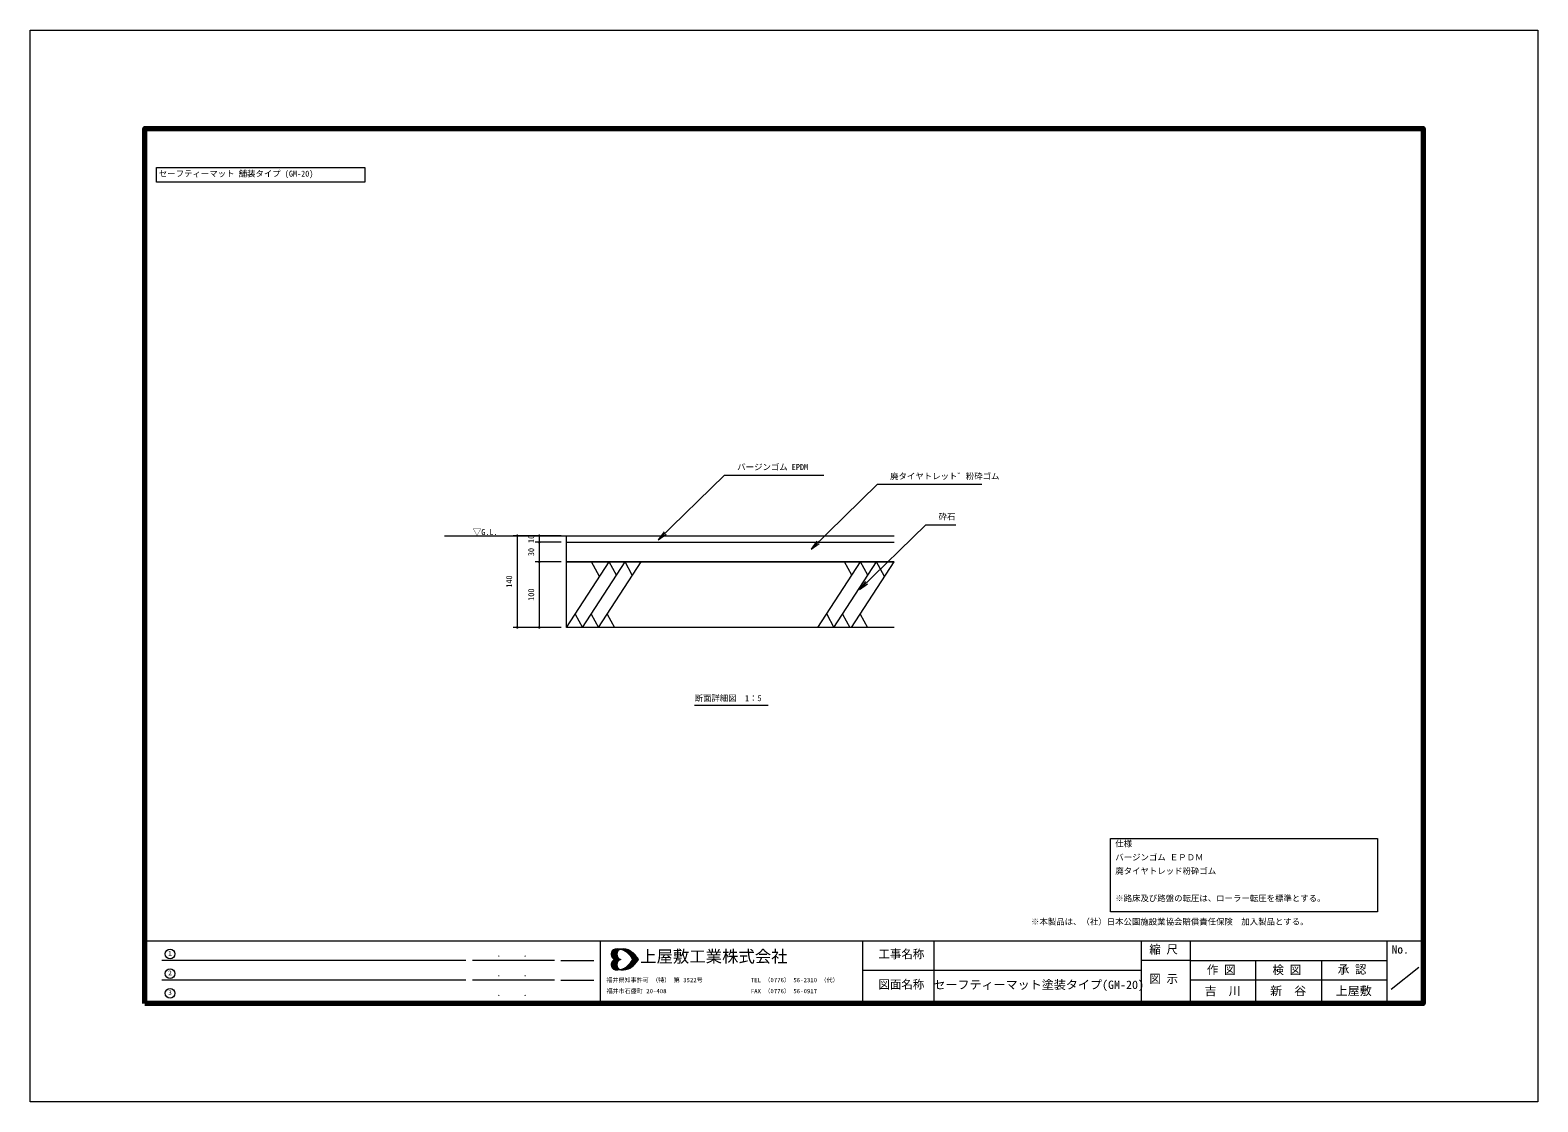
# Model space of a CAD drawing. Units: millimetres at full size, with parts at other scales. Extents: x -400 to 8800, y -300 to 6240.
import ezdxf
from ezdxf.enums import TextEntityAlignment as Align

# ---------------------------------------------------------------- set-up
doc = ezdxf.new("R2010")
doc.units = ezdxf.units.MM
doc.header["$LTSCALE"] = 20
for name, color, linetype in [('D-BGD-TXT', 7, 'Continuous'), ('D-DOC', 7, 'Continuous'), ('D-STR-TXT', 7, 'Continuous')]:
    doc.layers.add(name, color=color, linetype=linetype)
for name, color, linetype, lineweight in [('D-STR', 1, 'Continuous', 13), ('D-STR-DIM', 7, 'Continuous', 13), ('D-STR-HTXT', 7, 'Continuous', 13), ('D-TTL', 7, 'Continuous', 70), ('D-TTL-FRAM', 7, 'Continuous', 13), ('D-TTL-TXT', 7, 'Continuous', 13), ('V-nasSTD', 5, 'Continuous', 13)]:
    doc.layers.add(name, color=color, linetype=linetype, lineweight=lineweight)
doc.styles.add('ＭＳ ゴシック', font='')
doc.styles.get('ＭＳ ゴシック').set_extended_font_data('MS Gothic')

# ---------------------------------------------------------------- blocks, each defined once
blk = doc.blocks.new('filled_dot')
at = {"color": 0, "linetype": 'Continuous', "lineweight": -2, "const_width": 1.25}
blk.add_lwpolyline([(-0.625, 0, 1), (0.625, 0, 1)], format="xyb", close=True, dxfattribs=at)
blk = doc.blocks.new('open_arrow')
at = {"color": 0, "linetype": 'Continuous', "lineweight": -2}
blk.add_lwpolyline([(7.5, 1.25), (0, 0), (7.5, -1.25)], dxfattribs=at)

msp = doc.modelspace()

# ---------------------------------------------------------------- linework, layer by layer
at = {"layer": 'D-STR'}
for p, q in [((2127.83, 3155.08), (4872.87, 3155.08)), ((2872.87, 3155.08), (4872.87, 3155.08)), ((2872.87, 2995.08), (2872.87, 3155.08)), ((2872.87, 3115.08), (4872.87, 3115.08)), ((2872.87, 2995.08), (4872.87, 2995.08)), ((2872.87, 2595.08), (2872.87, 2995.08)), ((4872.87, 2995.08), (2872.87, 2995.08)), ((2872.87, 2595.08), (3132.83, 2995.08)), ((2970.17, 2595.08), (3230.13, 2995.08)), ((3074.74, 2905.68), (3026.2, 2995.08)), ((3067.47, 2595.08), (3327.43, 2995.08)), ((3177.12, 2913.51), (3132.83, 2995.08)), ((3274.42, 2913.51), (3230.13, 2995.08)), ((4407.46, 2595.08), (4667.42, 2995.08)), ((4504.76, 2595.08), (4764.72, 2995.08)), ((4614.41, 2913.51), (4570.12, 2995.08)), ((4611.39, 2595.08), (4871.36, 2995.08)), ((4711.71, 2913.51), (4667.42, 2995.08)), ((4813.26, 2905.68), (4764.72, 2995.08)), ((2925.77, 2676.48), (2970.17, 2595.08)), ((3023.08, 2676.48), (3067.47, 2595.08)), ((3120.38, 2676.48), (3164.77, 2595.08)), ((4460.36, 2676.48), (4504.76, 2595.08)), ((4557.66, 2676.48), (4602.06, 2595.08)), ((4664.3, 2676.48), (4708.69, 2595.08)), ((4872.87, 2595.08), (2872.87, 2595.08))]:
    msp.add_line(p, q, dxfattribs=at)
at = {"layer": 'D-STR-DIM'}
for p, q in [((2840.87, 3155.08), (2548.11, 3155.08)), ((2572.11, 3155.08), (2572.11, 2595.08)), ((2840.87, 3155.08), (2682.43, 3155.08)), ((2706.43, 3155.08), (2706.43, 3115.08)), ((2840.87, 3115.08), (2682.43, 3115.08)), ((2840.87, 3115.08), (2682.43, 3115.08)), ((2706.43, 3115.08), (2706.43, 2995.08)), ((2840.87, 2995.08), (2682.43, 2995.08)), ((2840.87, 2995.08), (2682.43, 2995.08)), ((2706.43, 2995.08), (2706.43, 2595.08)), ((2840.87, 2595.08), (2548.11, 2595.08)), ((2840.87, 2595.08), (2682.43, 2595.08))]:
    msp.add_line(p, q, dxfattribs=at)
at = {"layer": 'D-STR-HTXT'}
msp.add_line((3654.19, 2121.7), (4104.19, 2121.7), dxfattribs=at)
for points in [[(3431.9, 3128.84), (3836.83, 3524.33), (3896.83, 3524.33), (4443.28, 3524.33)], [(4364.83, 3072.89), (4769.76, 3468.37), (4829.76, 3468.37), (5408.19, 3468.37)], [(4660.46, 2826.02), (5065.39, 3221.51), (5125.39, 3221.51), (5248.23, 3221.51)]]:
    msp.add_lwpolyline(points, dxfattribs=at)
at = {"layer": 'D-TTL'}
msp.add_lwpolyline([(300, 300), (300, 5640), (8100, 5640), (8100, 300)], close=True, dxfattribs=at)
at = {"layer": 'D-TTL-FRAM'}
for p, q in [((300, 682.44), (8100, 682.44)), ((3079.22, 682.44), (3079.22, 300)), ((6379.22, 682.44), (6379.22, 300)), ((6679.22, 682.44), (6679.22, 300)), ((7879.22, 682.44), (7879.22, 300)), ((2259.22, 562.44), (403.4, 562.44)), ((2799.22, 562.44), (2299.22, 562.44)), ((2839.22, 562.44), (3039.22, 562.44)), ((6679.22, 562.44), (6379.22, 562.44)), ((6679.22, 562.44), (7879.22, 562.44)), ((7079.22, 300), (7079.22, 562.44)), ((7479.22, 562.44), (7479.22, 300)), ((6379.22, 502.44), (4679.22, 502.44)), ((7905.33, 386.94), (8073.33, 521.34)), ((2259.22, 442.44), (403.4, 442.44)), ((2799.22, 442.44), (2299.22, 442.44)), ((2839.22, 442.44), (3039.22, 442.44)), ((7879.22, 442.44), (6679.22, 442.44))]:
    msp.add_line(p, q, dxfattribs=at)
at = {"layer": 'D-TTL-FRAM', "color": 2}
for points in [[(370.81, 5402.38), (1641.4, 5402.38), (1641.4, 5313.18), (370.81, 5313.18)], [(6193.06, 1307.1), (7820.84, 1307.1), (7820.84, 858.97), (6193.06, 858.97)]]:
    msp.add_lwpolyline(points, close=True, dxfattribs=at)
at = {"layer": 'D-TTL-TXT'}
for p, q in [((4679.22, 682.44), (4679.22, 300)), ((5115.96, 300), (5115.96, 682.44)), ((3145.39, 600.78), (3177.48, 632.86)), ((3145.39, 601.2), (3177.48, 569.12)), ((3145.39, 536.62), (3177.48, 568.7)), ((3145.81, 596.2), (3182.48, 632.86)), ((3145.81, 605.78), (3172.48, 632.45)), ((3145.81, 605.36), (3182.48, 569.12)), ((3145.81, 595.78), (3172.89, 569.12)), ((3145.81, 532.45), (3182.48, 568.7)), ((3145.81, 542.03), (3172.89, 568.7)), ((3146.64, 592.45), (3187.06, 632.86)), ((3146.64, 609.11), (3187.06, 569.12)), ((3146.64, 528.7), (3187.06, 568.7)), ((3147.48, 588.7), (3191.23, 632.45)), ((3147.48, 589.95), (3167.06, 569.95)), ((3147.48, 547.87), (3167.06, 567.87)), ((3147.89, 612.45), (3165.81, 630.78)), ((3147.89, 612.86), (3191.64, 569.12)), ((3147.89, 524.95), (3191.64, 568.7)), ((3149.14, 585.78), (3195.81, 632.03)), ((3149.14, 552.03), (3195.81, 505.78)), ((3149.56, 615.78), (3196.23, 569.12)), ((3149.56, 522.03), (3196.23, 568.7)), ((3150.81, 619.11), (3182.06, 588.28)), ((3150.81, 582.45), (3182.89, 614.53)), ((3150.81, 555.37), (3182.89, 523.28)), ((3152.89, 579.95), (3180.39, 607.45)), ((3152.89, 557.87), (3180.39, 530.37)), ((3153.31, 621.61), (3179.98, 594.95)), ((3154.98, 577.45), (3179.56, 602.03)), ((3154.98, 560.37), (3179.56, 535.78)), ((3155.39, 624.11), (3179.56, 599.95)), ((3157.48, 575.37), (3179.56, 597.45)), ((3157.48, 562.45), (3179.56, 540.37)), ((3157.89, 626.2), (3179.56, 604.53)), ((3160.39, 573.28), (3180.81, 593.7)), ((3160.39, 564.53), (3180.81, 544.12)), ((3160.81, 627.86), (3180.39, 608.28)), ((3163.31, 571.62), (3181.64, 589.95)), ((3163.31, 566.2), (3181.64, 547.87)), ((3163.73, 629.95), (3181.64, 612.03)), ((3166.64, 569.95), (3182.89, 586.61)), ((3166.64, 567.87), (3182.89, 551.2)), ((3167.06, 631.2), (3182.89, 615.36)), ((3169.98, 569.12), (3184.56, 583.28)), ((3169.98, 568.7), (3184.56, 554.53)), ((3170.81, 632.45), (3184.56, 618.28)), ((3174.98, 632.86), (3186.64, 620.78)), ((3174.98, 569.12), (3186.64, 580.78)), ((3174.98, 568.7), (3186.64, 557.03)), ((3179.56, 632.86), (3188.73, 623.7)), ((3179.56, 569.12), (3188.73, 578.28)), ((3179.56, 568.7), (3188.73, 559.53)), ((3184.14, 632.86), (3191.23, 625.78)), ((3184.14, 569.12), (3190.81, 575.78)), ((3184.14, 568.7), (3190.81, 562.03)), ((3188.73, 569.12), (3193.73, 573.7)), ((3188.73, 568.7), (3193.73, 564.12)), ((3189.14, 632.86), (3194.14, 627.86)), ((3193.73, 569.12), (3196.64, 572.03)), ((3193.73, 568.7), (3196.64, 565.78)), ((3194.14, 632.45), (3197.06, 629.53)), ((3198.31, 629.95), (3199.56, 631.61)), ((3198.31, 569.12), (3199.98, 570.37)), ((3198.31, 568.7), (3199.98, 567.45)), ((3199.56, 570.37), (3201.23, 569.12)), ((3199.56, 567.45), (3201.23, 568.7)), ((3199.98, 631.2), (3200.39, 631.2)), ((3202.89, 569.12), (3203.31, 569.12)), ((3202.89, 568.7), (3203.31, 568.7)), ((3203.31, 630.78), (3205.39, 632.45)), ((3203.73, 632.45), (3205.81, 629.95)), ((3207.06, 629.53), (3210.39, 632.86)), ((3208.31, 632.45), (3212.89, 627.86)), ((3210.81, 628.7), (3215.39, 632.86)), ((3212.89, 632.45), (3219.98, 625.36)), ((3214.56, 627.45), (3219.98, 632.86)), ((3217.48, 632.86), (3229.56, 620.36)), ((3217.89, 626.2), (3224.56, 632.86)), ((3221.23, 624.53), (3228.73, 632.03)), ((3222.06, 632.45), (3285.81, 569.12)), ((3222.06, 505.37), (3285.81, 568.7)), ((3224.14, 622.86), (3232.48, 631.61)), ((3227.06, 632.45), (3290.39, 569.12)), ((3227.06, 505.37), (3290.39, 568.7)), ((3227.48, 621.61), (3236.64, 630.78)), ((3230.39, 619.53), (3240.39, 629.95)), ((3232.48, 631.61), (3294.97, 569.12)), ((3232.48, 506.2), (3294.97, 568.7)), ((3232.89, 617.86), (3244.14, 628.7)), ((3235.81, 615.78), (3247.89, 627.86)), ((3238.31, 630.78), (3299.97, 569.12)), ((3238.31, 613.7), (3251.23, 626.2)), ((3238.31, 507.03), (3299.97, 568.7)), ((3241.23, 611.61), (3254.56, 624.95)), ((3243.73, 609.53), (3257.48, 623.7)), ((3244.98, 628.7), (3304.56, 569.12)), ((3244.98, 509.12), (3304.56, 568.7)), ((3246.23, 607.45), (3260.81, 622.03)), ((3248.31, 604.95), (3263.73, 620.36)), ((3250.81, 602.86), (3266.64, 618.28)), ((3252.06, 626.2), (3309.14, 569.12)), ((3252.06, 511.62), (3309.14, 568.7)), ((3253.31, 600.36), (3269.14, 616.61)), ((3255.39, 597.86), (3272.06, 614.53)), ((3257.89, 595.36), (3274.56, 612.03)), ((3259.98, 592.86), (3277.06, 609.95)), ((3261.23, 621.61), (3307.06, 576.2)), ((3261.23, 516.2), (3307.06, 561.62)), ((3262.06, 590.36), (3279.56, 607.86)), ((3264.14, 587.86), (3282.06, 605.78)), ((3266.23, 585.36), (3284.56, 603.28)), ((3266.23, 552.45), (3284.56, 534.53)), ((3268.31, 582.45), (3287.06, 600.78)), ((3268.31, 555.37), (3287.06, 537.03)), ((3270.39, 579.95), (3289.14, 598.7)), ((3270.39, 579.53), (3280.81, 569.12)), ((3270.39, 558.28), (3280.81, 568.7)), ((3270.39, 557.87), (3289.14, 539.12)), ((3272.06, 577.03), (3291.22, 596.2)), ((3272.06, 560.78), (3291.22, 541.62)), ((3274.14, 574.12), (3293.72, 593.7)), ((3274.14, 563.7), (3293.72, 544.12)), ((3275.81, 571.2), (3295.81, 591.2)), ((3275.81, 566.62), (3295.81, 546.62)), ((3278.31, 569.12), (3297.89, 588.7)), ((3278.31, 568.7), (3297.89, 549.12)), ((3280.39, 607.45), (3291.64, 595.78)), ((3282.89, 569.12), (3299.97, 585.78)), ((3282.89, 568.7), (3299.97, 552.03)), ((3287.89, 569.12), (3302.06, 583.28)), ((3287.89, 568.7), (3302.06, 554.53)), ((3292.47, 569.12), (3304.14, 580.36)), ((3292.47, 568.7), (3304.14, 557.45)), ((3297.06, 569.12), (3305.81, 577.86)), ((3297.06, 568.7), (3305.81, 559.95)), ((3301.64, 569.12), (3307.89, 574.95)), ((3301.64, 568.7), (3307.89, 562.87)), ((3306.64, 569.12), (3309.56, 572.03)), ((3306.64, 568.7), (3309.56, 565.78)), ((3311.22, 569.12), (3311.64, 569.12)), ((3311.22, 568.7), (3311.64, 568.7)), ((3145.39, 537.03), (3177.48, 504.95)), ((3145.81, 541.62), (3182.48, 504.95)), ((3145.81, 532.03), (3172.48, 505.37)), ((3146.64, 545.37), (3187.06, 504.95)), ((3147.48, 549.12), (3191.23, 505.37)), ((3147.89, 525.37), (3165.81, 507.03)), ((3150.81, 518.7), (3182.06, 549.53)), ((3153.31, 516.2), (3179.98, 542.87)), ((3155.39, 513.7), (3179.56, 537.87)), ((3157.89, 511.62), (3179.56, 533.28)), ((3160.81, 509.95), (3180.39, 529.53)), ((3163.73, 507.87), (3181.64, 525.78)), ((3167.06, 506.62), (3182.89, 522.45)), ((3170.81, 505.37), (3184.56, 519.53)), ((3174.98, 504.95), (3186.64, 517.03)), ((3179.56, 504.95), (3188.73, 514.12)), ((3184.14, 504.95), (3191.23, 512.03)), ((3189.14, 504.95), (3194.14, 509.95)), ((3194.14, 505.37), (3197.06, 508.28)), ((3198.31, 507.87), (3199.56, 506.2)), ((3199.98, 506.62), (3200.39, 506.62)), ((3203.31, 507.03), (3205.39, 505.37)), ((3203.73, 505.37), (3205.81, 507.87)), ((3207.06, 508.28), (3210.39, 504.95)), ((3208.31, 505.37), (3212.89, 509.95)), ((3210.81, 509.12), (3215.39, 504.95)), ((3212.89, 505.37), (3219.98, 512.45)), ((3214.56, 510.37), (3219.98, 504.95)), ((3217.48, 504.95), (3229.56, 517.45)), ((3217.89, 511.62), (3224.56, 504.95)), ((3221.23, 513.28), (3228.73, 505.78)), ((3224.14, 514.95), (3232.48, 506.2)), ((3227.48, 516.2), (3236.64, 507.03)), ((3230.39, 518.28), (3240.39, 507.87)), ((3232.89, 519.95), (3244.14, 509.12)), ((3235.81, 522.03), (3247.89, 509.95)), ((3238.31, 524.12), (3251.23, 511.62)), ((3241.23, 526.2), (3254.56, 512.87)), ((3243.73, 528.28), (3257.48, 514.12)), ((3246.23, 530.37), (3260.81, 515.78)), ((3248.31, 532.87), (3263.73, 517.45)), ((3250.81, 534.95), (3266.64, 519.53)), ((3253.31, 537.45), (3269.14, 521.2)), ((3255.39, 539.95), (3272.06, 523.28)), ((3257.89, 542.45), (3274.56, 525.78)), ((3259.98, 544.95), (3277.06, 527.87)), ((3262.06, 547.45), (3279.56, 529.95)), ((3264.14, 549.95), (3282.06, 532.03)), ((3280.39, 530.37), (3291.64, 542.03))]:
    msp.add_line(p, q, dxfattribs=at)
for centre in [(453.98, 602.53), (453.98, 482.53), (453.98, 362.53)]:
    msp.add_circle(centre, 29.61, dxfattribs=at)
for centre, radius, start, end in [((3178.22, 600.69), 32.79, 105.2024, 254.7976), ((3178.22, 537.41), 32.79, 105.2024, 254.7976), ((3182.37, 539.22), 93.98, 58.71735, 97.79751), ((3212.45, 600.69), 32.79, 105.2024, 254.7976), ((3212.45, 537.41), 32.79, 105.2024, 254.7976), ((3216.61, 539.22), 93.98, 58.71735, 97.79751), ((3134, 483.84), 166.9, 30.69974, 54.3922), ((3134, 654.26), 166.9, 305.6078, 329.30026), ((3168.23, 483.84), 166.9, 30.69974, 54.3922), ((3168.23, 654.26), 166.9, 305.6078, 329.30026), ((3182.37, 598.88), 93.98, 262.20249, 301.28265), ((3216.61, 598.88), 93.98, 262.20249, 301.28265)]:
    msp.add_arc(centre, radius, start, end, dxfattribs=at)
at = {"layer": 'V-nasSTD'}
msp.add_lwpolyline([(-400, -300), (-400, 6240), (8800, 6240), (8800, -300)], close=True, dxfattribs=at)

# ---------------------------------------------------------------- block references
at = {"layer": 'D-STR-DIM', "xscale": 6, "yscale": 6}
for p, rotation in [((2572.11, 3155.08), 270), ((2706.43, 3155.08), 270), ((2706.43, 3115.08), 90), ((2706.43, 3115.08), 270), ((2706.43, 2995.08), 90), ((2706.43, 2995.08), 270), ((2572.11, 2595.08), 90), ((2706.43, 2595.08), 90)]:
    msp.add_blockref('filled_dot', p, dxfattribs=dict(at, rotation=rotation))
at = {"layer": 'D-STR-HTXT', "xscale": 8, "yscale": 8, "rotation": 44.3}
for p in [(3431.9, 3128.84), (4364.83, 3072.89), (4660.46, 2826.02)]:
    msp.add_blockref('open_arrow', p, dxfattribs=at)

# ---------------------------------------------------------------- texts
at = {"layer": 'D-BGD-TXT', "style": 'ＭＳ ゴシック', "width": 1.05}
for s, p in [('セーフティーマット塗装タイプ(GM-20)', (5111.44, 373.23)), ('吉\u3000川', (6766.29, 335.45)), ('新\u3000谷', (7166.29, 335.45)), ('上屋敷', (7566.29, 335.45))]:
    msp.add_text(s, height=51.32, dxfattribs=at).set_placement(p, align=Align.BOTTOM_LEFT)
at = {"layer": 'D-DOC', "style": 'ＭＳ ゴシック'}
for s, p in [('仕様', (6221.35, 1293.77)), ('バージンゴム ＥＰＤＭ', (6221.35, 1210.44)), ('廃タイヤトレッド粉砕ゴム', (6221.35, 1127.11)), ('※路床及び路盤の転圧は、ローラー転圧を標準とする。', (6221.35, 960.44))]:
    msp.add_text(s, height=36.66, dxfattribs=at).set_placement(p, align=Align.TOP_LEFT)
msp.add_text('※本製品は、（社）日本公園施設業協会賠償責任保険\u3000加入製品とする。\u3000', height=36.66, dxfattribs=at).set_placement((5707.26, 769.85), align=Align.BOTTOM_LEFT)
at = {"layer": 'D-STR-DIM', "style": 'ＭＳ ゴシック'}
for s, p in [('10', (2638.68, 3135.08)), ('30', (2638.68, 3055.08)), ('140', (2504.35, 2875.08)), ('100', (2638.68, 2795.08))]:
    msp.add_text(s, height=36.66, rotation=90, dxfattribs=at).set_placement(p, align=Align.TOP_CENTER)
at = {"layer": 'D-STR-HTXT', "style": 'ＭＳ ゴシック'}
for s, p in [('セーフティーマット 舗装タイプ (GM-20)', (385.26, 5382.58)), ('バージンゴム EPDM', (3914.59, 3592.08)), ('廃タイヤトレット゛粉砕ゴム', (4847.52, 3536.13)), ('砕石', (5143.14, 3289.26)), ('断面詳細図\u30001：5', (3654.19, 2181.7))]:
    msp.add_text(s, height=36.66, dxfattribs=at).set_placement(p, align=Align.TOP_LEFT)
at = {"layer": 'D-STR-TXT', "style": 'ＭＳ ゴシック'}
msp.add_text('▽G.L.', height=36.66, dxfattribs=at).set_placement((2301.15, 3147.71), align=Align.BOTTOM_LEFT)
at = {"layer": 'D-TTL-FRAM', "style": 'ＭＳ ゴシック'}
for p in [(2445, 572.84), (2605, 572.84), (2445, 452.84), (2605, 452.84), (2445, 332.84), (2605, 332.84)]:
    msp.add_text('.', height=43.99, dxfattribs=at).set_placement(p, align=Align.BOTTOM_LEFT)
at = {"layer": 'D-TTL-TXT', "style": 'ＭＳ ゴシック'}
for s, height, p in [('縮 尺', 51.32, (6429.13, 589.31)), ('No.', 51.32, (7907.64, 589.31)), ('1', 29.33, (441.77, 583.52)), ('上屋敷工業株式会社', 73.31, (3322.26, 528.82)), ('工事名称', 51.32, (4776.16, 560.61)), ('2', 29.33, (441.77, 463.52)), ('福井県知事許可 （特） 第 3522号', 26.39, (3116.29, 421.98)), ('TEL （0776） 56-2310 （代）', 26.39, (3997.6, 421.98)), ('図 示', 51.32, (6429.13, 409.75)), ('作 図', 51.32, (6780.62, 463.78)), ('検 図', 51.32, (7180.9, 463.78)), ('承 認', 51.32, (7579.13, 466.78)), ('3', 29.33, (441.77, 343.52)), ('福井市石盛町 20-408', 26.39, (3117.02, 354.81)), ('FAX （0776） 56-0917', 26.39, (3997.6, 354.81)), ('図面名称', 51.32, (4776.16, 375.4))]:
    msp.add_text(s, height=height, dxfattribs=at).set_placement(p, align=Align.BOTTOM_LEFT)

doc.saveas('drawing.dxf')
